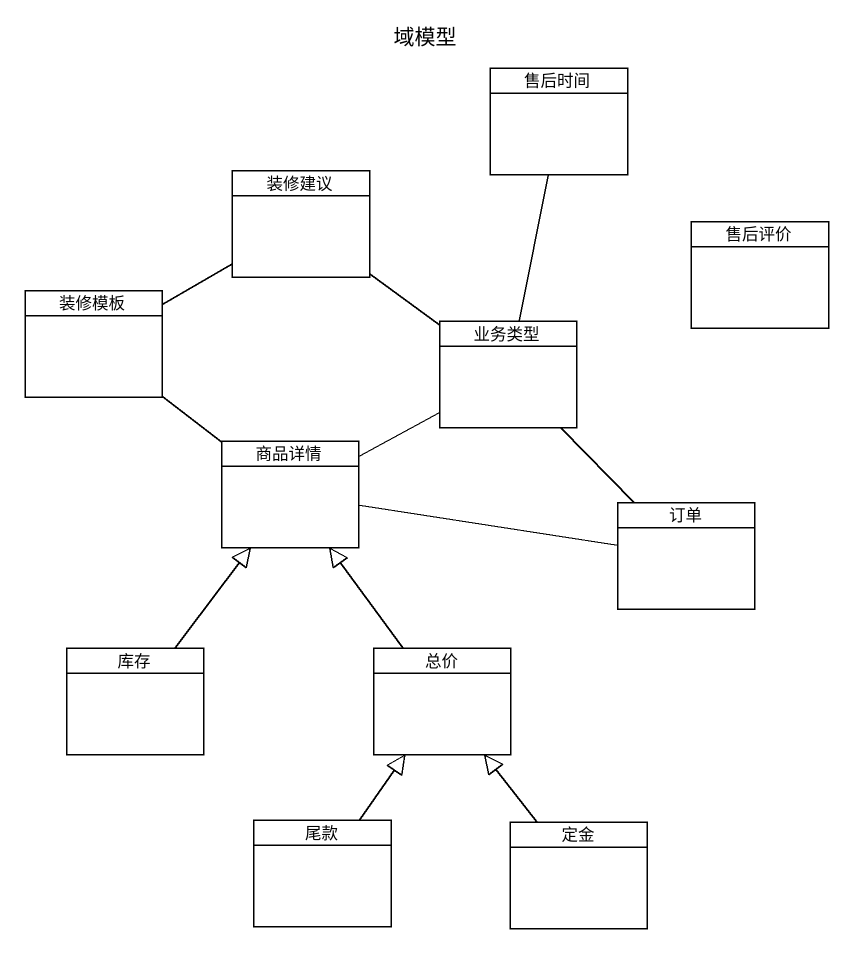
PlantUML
@startuml
title 域模型
hide circle
hide empty members
class 售后时间
class 装修建议
class 售后评价
class 装修模板
class 业务类型
class 商品详情
class 订单
class 库存
class 总价
class 尾款
class 定金
售后时间 -- 业务类型
装修建议 -- 业务类型
装修模板 -right- 装修建议
商品详情 -up- 装修模板
商品详情 -right- 业务类型
订单 -up- 业务类型
订单 -left- 商品详情
库存 -up-|> 商品详情
总价 -up-|> 商品详情
尾款 -up-|> 总价
定金 -up-|> 总价
@enduml
